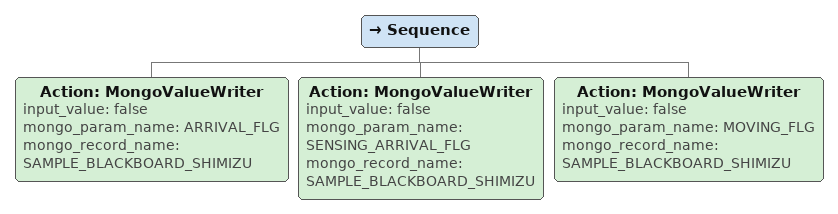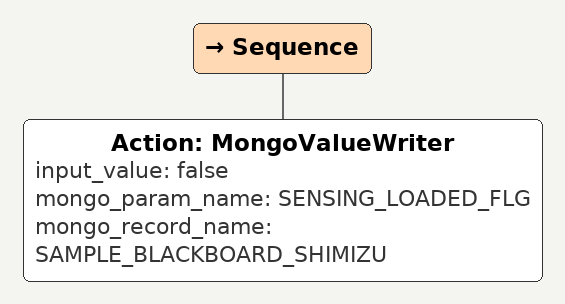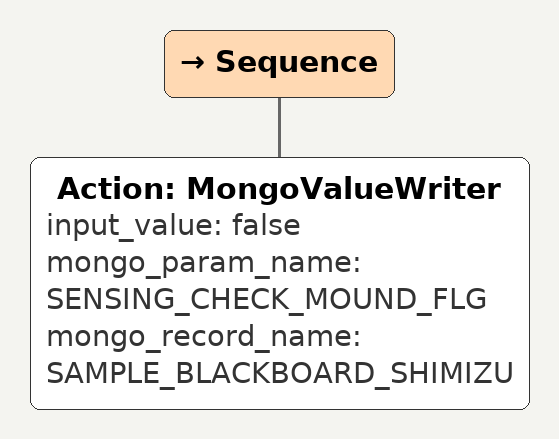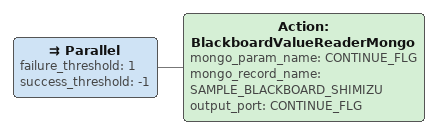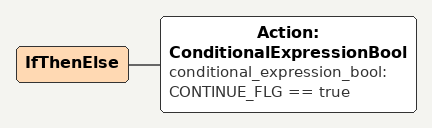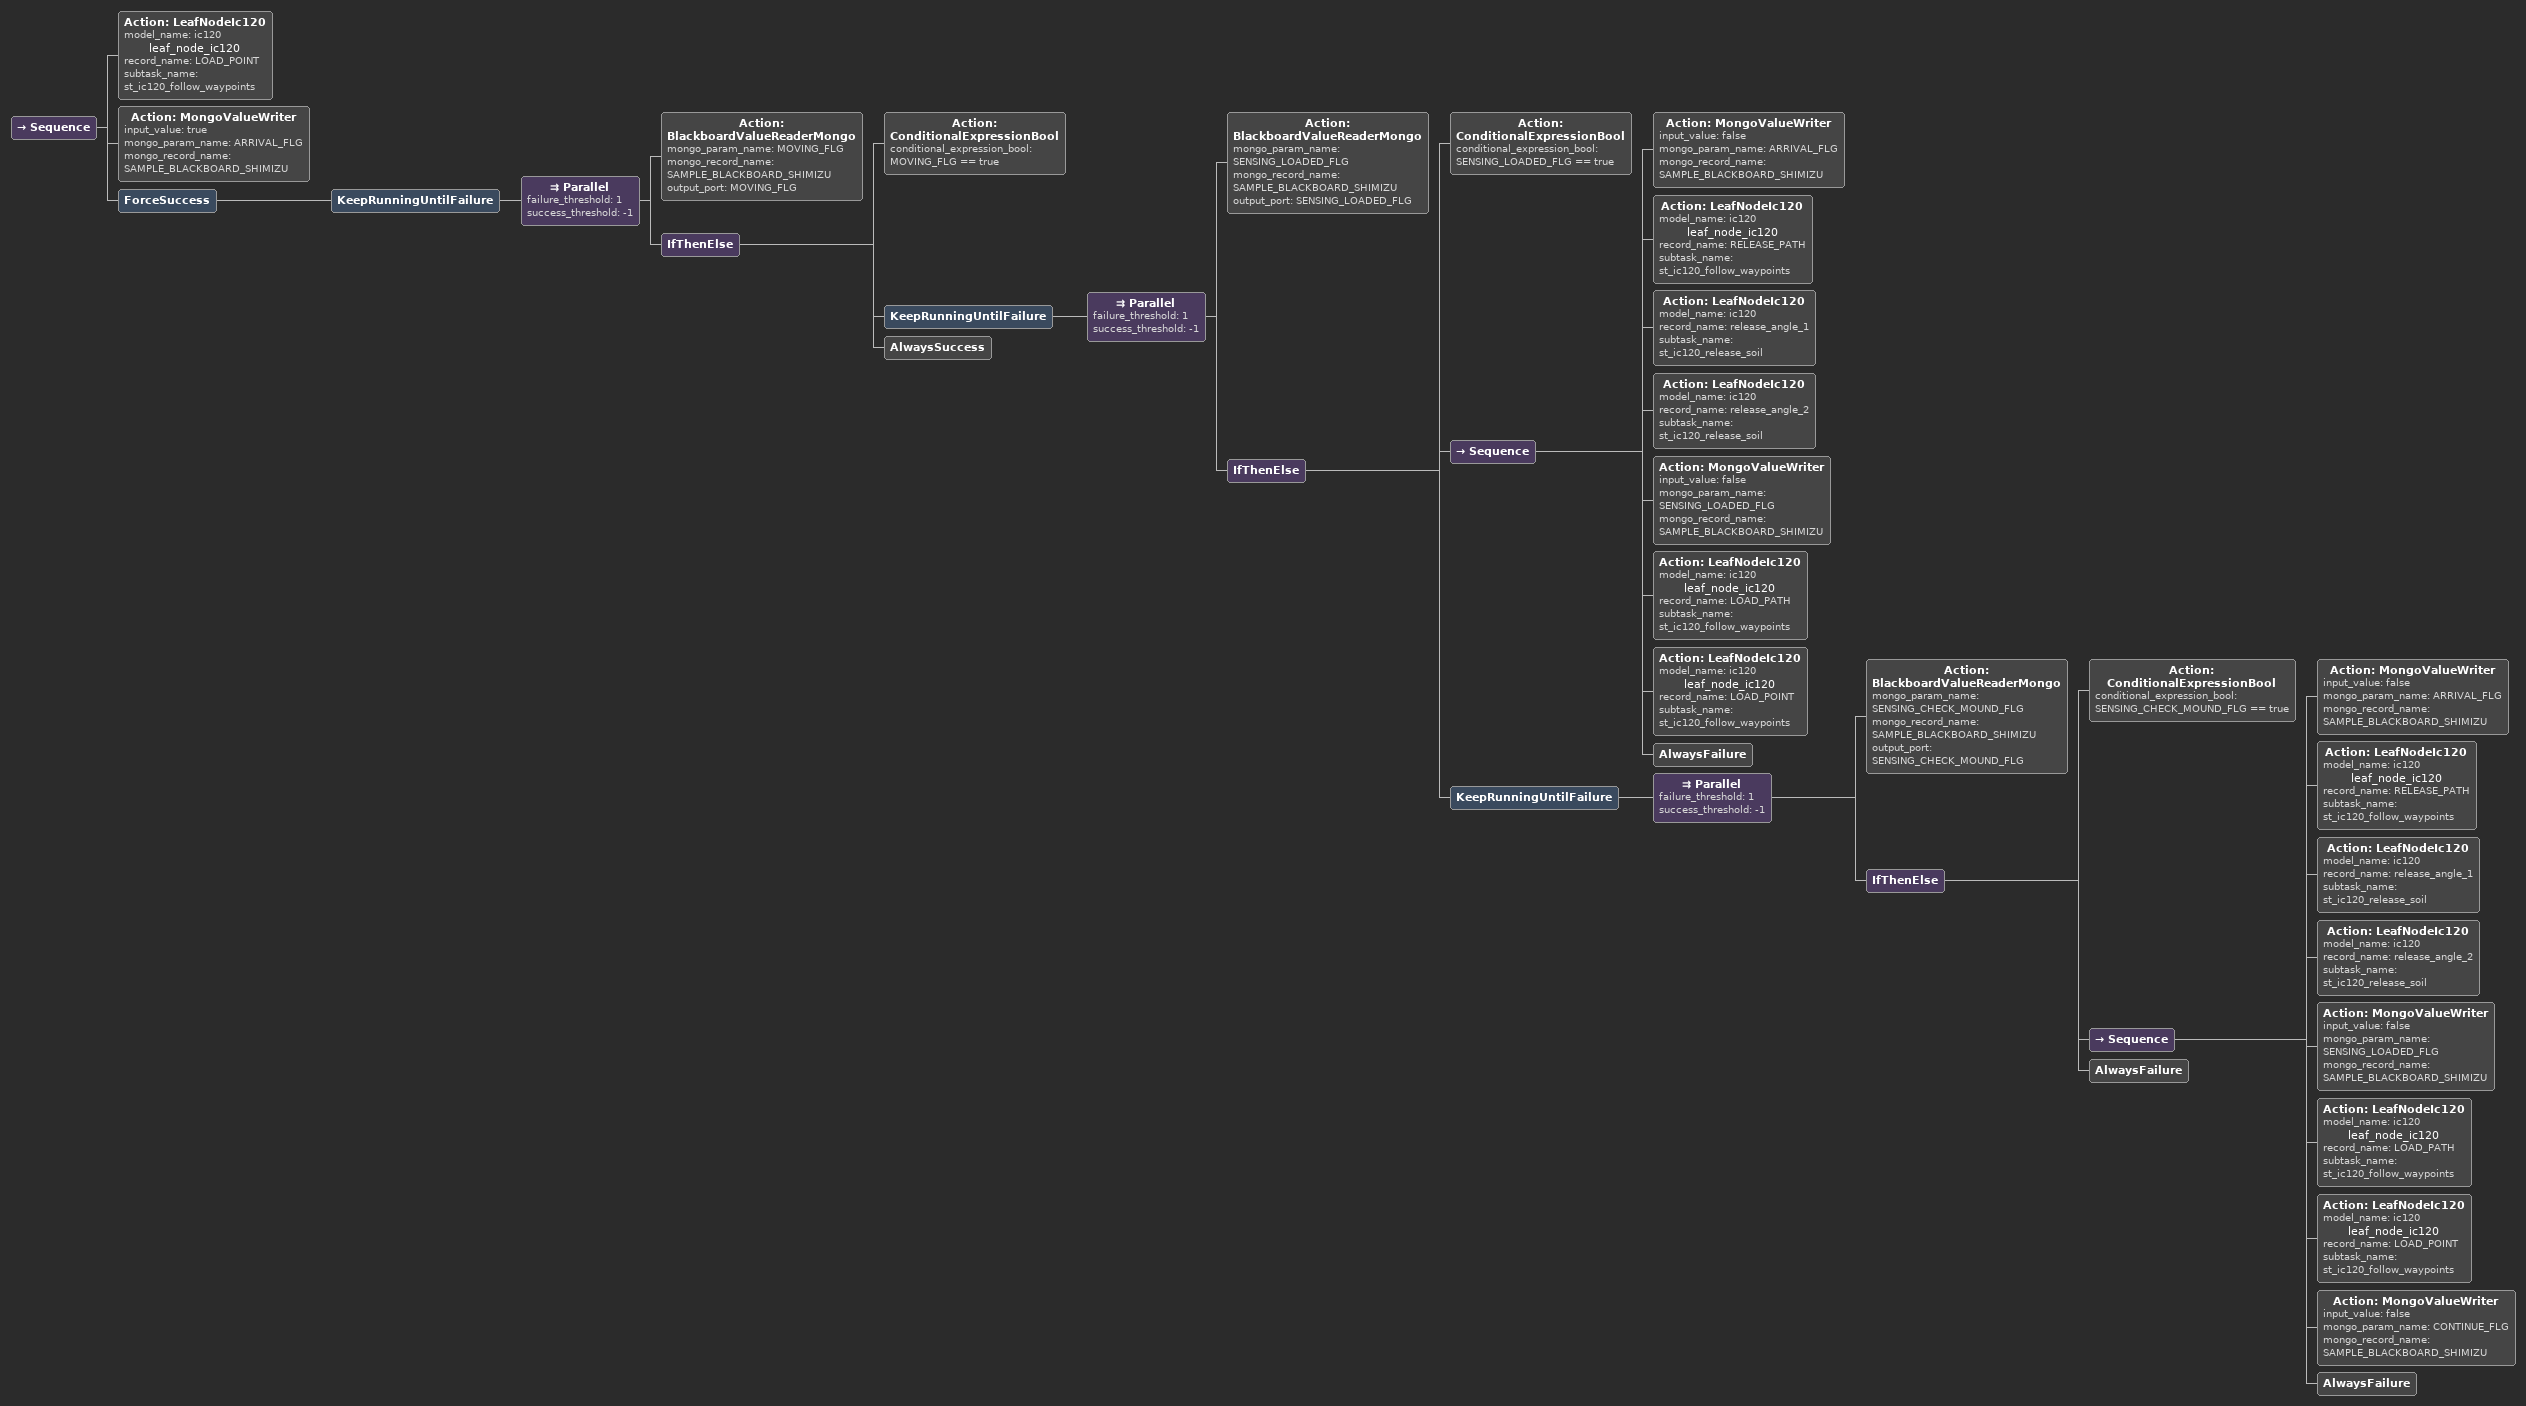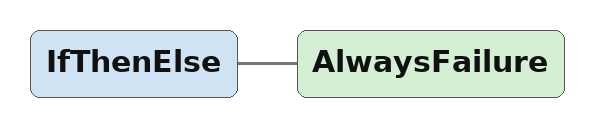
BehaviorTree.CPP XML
<Sequence>
    <Action ID="MongoValueWriter" input_value="false" mongo_param_name="ARRIVAL_FLG" mongo_record_name="SAMPLE_BLACKBOARD_SHIMIZU"/>
    <Action ID="MongoValueWriter" input_value="false" mongo_param_name="SENSING_ARRIVAL_FLG" mongo_record_name="SAMPLE_BLACKBOARD_SHIMIZU"/>
    <Action ID="MongoValueWriter" input_value="false" mongo_param_name="MOVING_FLG" mongo_record_name="SAMPLE_BLACKBOARD_SHIMIZU"/>
</Sequence>

<Sequence>
    <Action ID="MongoValueWriter" input_value="false" mongo_param_name="SENSING_LOADED_FLG" mongo_record_name="SAMPLE_BLACKBOARD_SHIMIZU"/>
</Sequence>

<Sequence>
    <Action ID="MongoValueWriter" input_value="false" mongo_param_name="SENSING_CHECK_MOUND_FLG" mongo_record_name="SAMPLE_BLACKBOARD_SHIMIZU"/>
</Sequence>

<Parallel failure_threshold="1" success_threshold="-1">
    <Action ID="BlackboardValueReaderMongo" mongo_param_name="CONTINUE_FLG" mongo_record_name="SAMPLE_BLACKBOARD_SHIMIZU" output_port="CONTINUE_FLG"/>
</Parallel>

<IfThenElse>
    <Action ID="ConditionalExpressionBool" conditional_expression_bool="CONTINUE_FLG == true"/>
</IfThenElse>

<Sequence>
    <Action ID="LeafNodeIc120" model_name="ic120" name="leaf_node_ic120" record_name="LOAD_POINT" subtask_name="st_ic120_follow_waypoints"/>
    <Action ID="MongoValueWriter" input_value="true" mongo_param_name="ARRIVAL_FLG" mongo_record_name="SAMPLE_BLACKBOARD_SHIMIZU"/>
    <ForceSuccess>
        <KeepRunningUntilFailure>
            <Parallel failure_threshold="1" success_threshold="-1">
                <Action ID="BlackboardValueReaderMongo" mongo_param_name="MOVING_FLG" mongo_record_name="SAMPLE_BLACKBOARD_SHIMIZU" output_port="MOVING_FLG"/>
                <IfThenElse>
                    <Action ID="ConditionalExpressionBool" conditional_expression_bool="MOVING_FLG == true"/>
                    <KeepRunningUntilFailure>
                        <Parallel failure_threshold="1" success_threshold="-1">
                            <Action ID="BlackboardValueReaderMongo" mongo_param_name="SENSING_LOADED_FLG" mongo_record_name="SAMPLE_BLACKBOARD_SHIMIZU" output_port="SENSING_LOADED_FLG"/>
                            <IfThenElse>
                                <Action ID="ConditionalExpressionBool" conditional_expression_bool="SENSING_LOADED_FLG == true"/>
                                <Sequence>
                                    <Action ID="MongoValueWriter" input_value="false" mongo_param_name="ARRIVAL_FLG" mongo_record_name="SAMPLE_BLACKBOARD_SHIMIZU"/>
                                    <Action ID="LeafNodeIc120" model_name="ic120" name="leaf_node_ic120" record_name="RELEASE_PATH" subtask_name="st_ic120_follow_waypoints"/>
                                    <Action ID="LeafNodeIc120" model_name="ic120" record_name="release_angle_1" subtask_name="st_ic120_release_soil"/>
                                    <Action ID="LeafNodeIc120" model_name="ic120" record_name="release_angle_2" subtask_name="st_ic120_release_soil"/>
                                    <Action ID="MongoValueWriter" input_value="false" mongo_param_name="SENSING_LOADED_FLG" mongo_record_name="SAMPLE_BLACKBOARD_SHIMIZU"/>
                                    <Action ID="LeafNodeIc120" model_name="ic120" name="leaf_node_ic120" record_name="LOAD_PATH" subtask_name="st_ic120_follow_waypoints"/>
                                    <Action ID="LeafNodeIc120" model_name="ic120" name="leaf_node_ic120" record_name="LOAD_POINT" subtask_name="st_ic120_follow_waypoints"/>
                                    <AlwaysFailure/>
                                </Sequence>
                                <KeepRunningUntilFailure>
                                    <Parallel failure_threshold="1" success_threshold="-1">
                                        <Action ID="BlackboardValueReaderMongo" mongo_param_name="SENSING_CHECK_MOUND_FLG" mongo_record_name="SAMPLE_BLACKBOARD_SHIMIZU" output_port="SENSING_CHECK_MOUND_FLG"/>
                                        <IfThenElse>
                                            <Action ID="ConditionalExpressionBool" conditional_expression_bool="SENSING_CHECK_MOUND_FLG == true"/>
                                            <Sequence>
                                                <Action ID="MongoValueWriter" input_value="false" mongo_param_name="ARRIVAL_FLG" mongo_record_name="SAMPLE_BLACKBOARD_SHIMIZU"/>
                                                <Action ID="LeafNodeIc120" model_name="ic120" name="leaf_node_ic120" record_name="RELEASE_PATH" subtask_name="st_ic120_follow_waypoints"/>
                                                <Action ID="LeafNodeIc120" model_name="ic120" record_name="release_angle_1" subtask_name="st_ic120_release_soil"/>
                                                <Action ID="LeafNodeIc120" model_name="ic120" record_name="release_angle_2" subtask_name="st_ic120_release_soil"/>
                                                <Action ID="MongoValueWriter" input_value="false" mongo_param_name="SENSING_LOADED_FLG" mongo_record_name="SAMPLE_BLACKBOARD_SHIMIZU"/>
                                                <Action ID="LeafNodeIc120" model_name="ic120" name="leaf_node_ic120" record_name="LOAD_PATH" subtask_name="st_ic120_follow_waypoints"/>
                                                <Action ID="LeafNodeIc120" model_name="ic120" name="leaf_node_ic120" record_name="LOAD_POINT" subtask_name="st_ic120_follow_waypoints"/>
                                                <Action ID="MongoValueWriter" input_value="false" mongo_param_name="CONTINUE_FLG" mongo_record_name="SAMPLE_BLACKBOARD_SHIMIZU"/>
                                                <AlwaysFailure/>
                                            </Sequence>
                                            <AlwaysFailure/>
                                        </IfThenElse>
                                    </Parallel>
                                </KeepRunningUntilFailure>
                            </IfThenElse>
                        </Parallel>
                    </KeepRunningUntilFailure>
                    <AlwaysSuccess/>
                </IfThenElse>
            </Parallel>
        </KeepRunningUntilFailure>
    </ForceSuccess>
</Sequence>

<IfThenElse>
    <AlwaysFailure/>
</IfThenElse>
